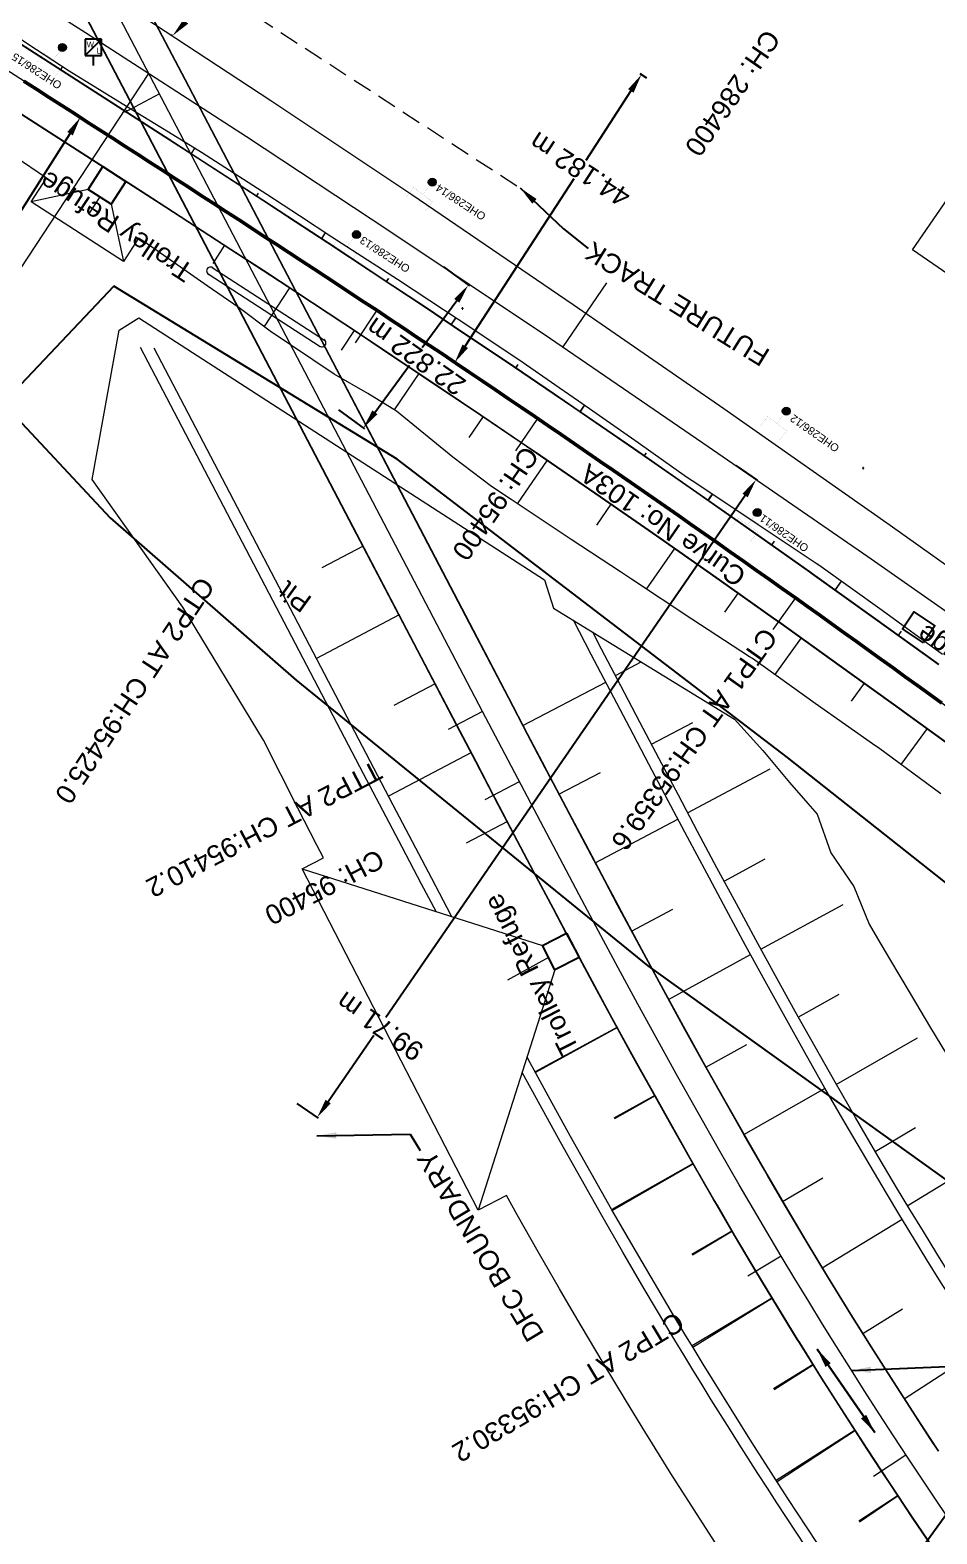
# Model space of a CAD drawing. Header units: metres. Extents: x 644418 to 1306172, y 3366650 to 6747308.
# Drawn here: x 655678.4 to 655795.2, y 3371553.2 to 3371746.8 of the extents above; entities that cross this region are included whole.
import ezdxf
from ezdxf.enums import TextEntityAlignment as Align

# ---------------------------------------------------------------- set-up
doc = ezdxf.new("R2010")
doc.units = ezdxf.units.M
doc.header["$MEASUREMENT"] = 0
doc.linetypes.add('CENTER', pattern=[2, 1.25, -0.25, 0.25, -0.25])
doc.linetypes.add('DASHED', pattern=[0.75, 0.5, -0.25])
doc.layers.get('Defpoints').update_dxf_attribs({"lineweight": 0})
for name, color, linetype in [('Advertisement Board', 251, 'Continuous'), ('C-ROAD-CNTR-N', 92, 'Continuous'), ('DFCC Boundary', 6, 'CENTER'), ('Dimension', 10, 'Continuous'), ('GI_UP', 251, 'Continuous'), ('PROPOSED DFCC FORMATION LINE', 187, 'Continuous'), ('PROPOSED FORMATION LINE - Connecting line', 187, 'Continuous'), ('Side Details', 251, 'Continuous'), ('Sign Board', 251, 'Continuous'), ('Trolley Refuse', 10, 'Continuous'), ('TROLLEY_STAND', 7, 'Continuous'), ('WATER_LOGGED_AREA', 5, 'Continuous')]:
    doc.layers.add(name, color=color, linetype=linetype)
for name, color, linetype, lineweight in [('Cardinal_Leader', 10, 'Continuous', 0), ('Existing Chainage', 7, 'Continuous', 0), ('Existing IR Track', 143, 'Continuous', 0), ('Existing Railway Boundary', 7, 'CENTER', 0), ('LC DETAILS IN PLAN', 7, 'Continuous', 0), ('OHE MAST', 8, 'Continuous', 0), ('OHE MAST TEXT', 8, 'Continuous', 0), ('Prop TPTC Connecting line', 10, 'Continuous', 0), ('Prop- DN Curve_cont', 3, 'Continuous', 0), ('PROP-DFC Connecting line', 1, 'Continuous', 0), ('Proposed Chainage', 10, 'Continuous', 0), ('Proposed Chainages Connecting line', 10, 'Continuous', 0), ('Proposed Curve_Details Connecting line', 10, 'Continuous', 0), ('PROPOSED DFC TRACK', 1, 'Continuous', 0), ('PROPOSED DFCC TOE LINE', 239, 'Continuous', 0), ('PROPOSED DFCC TOE LINE - Connecting line', 239, 'Continuous', 0), ('PROPOSED DFCC TOE SLOPES', 239, 'Continuous', 0), ('PROPOSED DFCC TOE SLOPES - Connecting line', 239, 'Continuous', 0), ('PROPOSED DFCC TRACK', 1, 'Continuous', 0), ('Proposed TPTC Chainages', 1, 'Continuous', 0)]:
    doc.layers.add(name, color=color, linetype=linetype, lineweight=lineweight)
doc.styles.add('CUT-FILL', font='cut-fill.shx', dxfattribs={"height": 2})
doc.styles.get("Standard").update_dxf_attribs({"font": 'arial.ttf'})
doc.styles.add('Style-Arial', font='arial.ttf')
doc.dimstyles.new('DIM', dxfattribs={"dimtxt": 2.5, "dimasz": 2.5, "dimexe": 0.18, "dimexo": 0.0625, "dimgap": 0.09, "dimtad": 0, "dimtih": 1, "dimtoh": 1, "dimdec": 3, "dimzin": 0, "dimdsep": 46, "dimtxsty": 'Standard', "dimcen": 0.09, "dimadec": 0, "dimazin": 0, "dimtfac": 1, "dimtdec": 3, "dimtofl": 0, "dimtmove": 0, "dimatfit": 3, "dimfxl": 1, "dimtolj": 1, "dimtzin": 0, "dimarcsym": 0})
doc.dimstyles.new('ISO-25', dxfattribs={"dimtxt": 2.5, "dimasz": 2.5, "dimexe": 1.25, "dimexo": 0.625, "dimtad": 1, "dimtxsty": 'Standard', "dimcen": 2.5, "dimadec": 0, "dimazin": 0, "dimtfac": 1, "dimtmove": 0, "dimatfit": 3, "dimfxl": 1, "dimarcsym": 0})

# ---------------------------------------------------------------- blocks, each defined once
blk = doc.blocks.new('GI373U')
at = {"layer": 'Advertisement Board'}
blk.add_hatch(color=256, dxfattribs=at).paths.add_polyline_path([(0.01, 0.02), (0.01, 0.02), (0, 0.05), (-0.01, 0.02), (-0.01, 0.02), (-0.01, 0), (0.01, 0)])
for points in [[(0.01, 0.02), (0, 0.05), (-0.01, 0.02)], [(0.01, 0.02), (0.01, 0), (-0.01, 0), (-0.01, 0.02)], [(-0.01, 0.02), (-0.01, 0.02)], [(0.01, 0.02), (0.01, 0.02)]]:
    blk.add_lwpolyline(points, dxfattribs=at)
at = {"layer": 'Sign Board'}
for p, q in [((0.04, 0.05), (-0.04, 0.05)), ((-0.04, 0.05), (-0.04, -0.04)), ((0.04, -0.04), (0.04, 0.05)), ((-0.04, -0.04), (0.04, -0.04))]:
    blk.add_line(p, q, dxfattribs=at)
at = {"layer": 'Sign Board', "style": 'CUT-FILL'}
blk.add_text('373', height=0.0291, dxfattribs=at).set_placement((-0.04, -0.03))
blk = doc.blocks.new('WL')
for p, q in [((1.07, 3.42), (-1.06, 3.42)), ((-1.06, 3.42), (-1.06, 1.29)), ((1.07, 1.29), (1.07, 3.42)), ((-1.06, 1.29), (1.07, 1.29)), ((0, 1.29), (0, 0))]:
    blk.add_line(p, q)
blk.add_lwpolyline([(-1.06, 1.29), (1.07, 3.42)])
at = {"style": 'CUT-FILL'}
for s, p in [('W', (-0.84, 2.35)), ('L', (0.43, 1.56))]:
    blk.add_text(s, height=0.739, dxfattribs=at).set_placement(p)
blk = doc.blocks.new('OHE MAST')
h = blk.add_hatch(color=256)
edge = h.paths.add_edge_path()
edge.add_arc((0, 0), 0.514, 0, 360)
at = {"const_width": 0.01, "flags": 128}
for points in [[(1.5, 3.5), (1.5, 2), (-1.5, 2), (-1.5, 3.5)], [(0, 2), (0, 0)]]:
    blk.add_lwpolyline(points, dxfattribs=at)
blk.add_circle((0, 0), 0.514)
blk = doc.blocks.new('*D1764')
at = {"layer": 'Defpoints', "color": 0, "transparency": 16777216}
for p in [(655757.86, 3371740.56, 209.96), (655733.06, 3371703.98), (655733.8, 3371703.5, 1.54)]:
    blk.add_point(p, dxfattribs=at)
at = {"layer": 'Dimension', "color": 0, "lineweight": -2, "transparency": 16777216}
for p, q in [((655757.8, 3371740.59), (655756.96, 3371741.14)), ((655755.75, 3371738.94), (655749.93, 3371729.97)), ((655734.42, 3371706.07), (655748.44, 3371727.67)), ((655733.75, 3371703.53), (655732.91, 3371704.07))]:
    blk.add_line(p, q, dxfattribs=at)
at = {"layer": 'Dimension', "color": 0, "transparency": 16777216}
for points in [[(655755.4, 3371739.17), (655756.1, 3371738.71), (655757.11, 3371741.04)], [(655734.07, 3371706.3), (655734.77, 3371705.85), (655733.06, 3371703.98)]]:
    blk.add_solid(points, dxfattribs=at)
at = {"layer": 'Dimension', "color": 0, "lineweight": 0, "transparency": 16777216, "insert": (655749.19, 3371728.82), "char_height": 2.5, "attachment_point": 5, "rotation": 147}
blk.add_mtext('\\A1;44.182 m', dxfattribs=at)
blk = doc.blocks.new('*D1561')
at = {"layer": 'Defpoints', "color": 0, "linetype": 'ByBlock', "ltscale": 0.5, "transparency": 16777216}
for p in [(655722.39, 3371773.6), (655722.39, 3371773.6), (655696.72, 3371746.04)]:
    blk.add_point(p, dxfattribs=at)
at = {"layer": 'Existing Railway Boundary', "color": 0, "linetype": 'ByBlock', "lineweight": -2, "ltscale": 0.5, "transparency": 16777216}
for p, q in [((655722.34, 3371773.64), (655722.25, 3371773.72)), ((655720.68, 3371771.77), (655710.49, 3371760.83)), ((655698.42, 3371747.87), (655708.61, 3371758.81)), ((655696.67, 3371746.08), (655696.58, 3371746.16))]:
    blk.add_line(p, q, dxfattribs=at)
at = {"layer": 'Existing Railway Boundary', "color": 0, "linetype": 'ByBlock', "ltscale": 0.5, "transparency": 16777216}
for points in [[(655720.38, 3371772.05), (655720.99, 3371771.48), (655722.39, 3371773.6)], [(655698.12, 3371748.15), (655698.72, 3371747.59), (655696.72, 3371746.04)]]:
    blk.add_solid(points, dxfattribs=at)
at = {"layer": 'Existing Railway Boundary', "color": 0, "linetype": 'ByBlock', "ltscale": 0.5, "transparency": 16777216, "insert": (655709.55, 3371759.82), "char_height": 2.5, "attachment_point": 5, "rotation": 145}
blk.add_mtext('\\A1;37.660 m', dxfattribs=at)
blk = doc.blocks.new('*D1588')
at = {"layer": 'Defpoints', "color": 0, "transparency": 16777216}
for p in [(655680.47, 3371738.33), (655684.85, 3371735.55), (655661.83, 3371709.01)]:
    blk.add_point(p, dxfattribs=at)
at = {"layer": 'Dimension', "color": 0, "lineweight": -2, "transparency": 16777216}
for p, q in [((655680.52, 3371738.3), (655685.01, 3371735.45)), ((655667.55, 3371708.33), (655683.51, 3371733.44)), ((655661.88, 3371708.97), (655666.37, 3371706.12))]:
    blk.add_line(p, q, dxfattribs=at)
at = {"layer": 'Dimension', "color": 0, "transparency": 16777216}
for points in [[(655683.16, 3371733.66), (655683.87, 3371733.21), (655684.85, 3371735.55)], [(655667.2, 3371708.55), (655667.91, 3371708.11), (655666.21, 3371706.22)]]:
    blk.add_solid(points, dxfattribs=at)
at = {"layer": 'Dimension', "color": 0, "lineweight": 0, "transparency": 16777216, "insert": (655667.05, 3371713.37), "char_height": 2.5, "attachment_point": 5, "rotation": 147}
blk.add_mtext('\\A1;34.750 m', dxfattribs=at)
blk = doc.blocks.new('*D1834')
at = {"layer": 'Defpoints', "color": 0, "linetype": 'Continuous', "ltscale": 0.5, "transparency": 16777216}
for p in [(655851.34, 3371632.74), (655851.82, 3371632.4), (655768.84, 3371518.59)]:
    blk.add_point(p, dxfattribs=at)
at = {"layer": 'DFCC Boundary', "color": 0, "linetype": 'Continuous', "lineweight": -2, "ltscale": 0.5, "transparency": 16777216}
for p, q in [((655851.39, 3371632.71), (655851.97, 3371632.29)), ((655850.36, 3371630.37), (655783.73, 3371538.18)), ((655770.78, 3371520.26), (655782.13, 3371535.96)), ((655768.89, 3371518.55), (655769.46, 3371518.13))]:
    blk.add_line(p, q, dxfattribs=at)
at = {"layer": 'DFCC Boundary', "color": 0, "linetype": 'Continuous', "ltscale": 0.5, "transparency": 16777216}
for points in [[(655850.02, 3371630.61), (655850.69, 3371630.13), (655851.82, 3371632.4)], [(655770.45, 3371520.51), (655771.12, 3371520.02), (655769.32, 3371518.24)]]:
    blk.add_solid(points, dxfattribs=at)
at = {"layer": 'DFCC Boundary', "color": 0, "linetype": 'Continuous', "ltscale": 0.5, "transparency": 16777216, "insert": (655782.93, 3371537.07), "char_height": 2.5, "attachment_point": 5, "rotation": 145}
blk.add_mtext('\\A1;140.85 m', dxfattribs=at)
blk = doc.blocks.new('*D1835')
at = {"layer": 'Defpoints', "color": 0, "linetype": 'Continuous', "ltscale": 0.5, "transparency": 16777216}
for p in [(655769.2, 3371690.75), (655771.88, 3371688.91), (655712.67, 3371608.62)]:
    blk.add_point(p, dxfattribs=at)
at = {"layer": 'DFCC Boundary', "color": 0, "linetype": 'Continuous', "lineweight": -2, "ltscale": 0.5, "transparency": 16777216}
for p, q in [((655769.26, 3371690.72), (655772.03, 3371688.81)), ((655770.46, 3371686.85), (655724.2, 3371619.64)), ((655716.76, 3371608.84), (655722.65, 3371617.39)), ((655712.72, 3371608.58), (655715.49, 3371606.68))]:
    blk.add_line(p, q, dxfattribs=at)
at = {"layer": 'DFCC Boundary', "color": 0, "linetype": 'Continuous', "ltscale": 0.5, "transparency": 16777216}
for points in [[(655770.12, 3371687.09), (655770.8, 3371686.62), (655771.88, 3371688.91)], [(655716.42, 3371609.07), (655717.1, 3371608.6), (655715.34, 3371606.78)]]:
    blk.add_solid(points, dxfattribs=at)
at = {"layer": 'DFCC Boundary', "color": 0, "linetype": 'Continuous', "ltscale": 0.5, "transparency": 16777216, "insert": (655723.42, 3371618.52), "char_height": 2.5, "attachment_point": 5, "rotation": 145}
blk.add_mtext('\\A1;99.71 m', dxfattribs=at)
blk = doc.blocks.new('*D1950')
at = {"layer": 'Defpoints', "color": 0, "linetype": 'ByBlock', "ltscale": 0.5, "transparency": 16777216}
for p in [(655731.57, 3371716.32), (655734.81, 3371713.94), (655718.06, 3371697.93)]:
    blk.add_point(p, dxfattribs=at)
at = {"layer": 'Existing Railway Boundary', "color": 0, "linetype": 'ByBlock', "lineweight": -2, "ltscale": 0.5, "transparency": 16777216}
for p, q in [((655731.62, 3371716.28), (655734.95, 3371713.83)), ((655733.33, 3371711.93), (655728.86, 3371705.85)), ((655722.77, 3371697.56), (655727.24, 3371703.64)), ((655718.11, 3371697.89), (655721.44, 3371695.44))]:
    blk.add_line(p, q, dxfattribs=at)
at = {"layer": 'Existing Railway Boundary', "color": 0, "linetype": 'ByBlock', "ltscale": 0.5, "transparency": 16777216}
for points in [[(655732.99, 3371712.17), (655733.66, 3371711.68), (655734.81, 3371713.94)], [(655722.44, 3371697.81), (655723.11, 3371697.32), (655721.29, 3371695.55)]]:
    blk.add_solid(points, dxfattribs=at)
at = {"layer": 'Existing Railway Boundary', "color": 0, "linetype": 'ByBlock', "ltscale": 0.5, "transparency": 16777216, "insert": (655728.05, 3371704.75), "char_height": 2.5, "attachment_point": 5, "rotation": 145}
blk.add_mtext('\\A1;22.822 m', dxfattribs=at)

msp = doc.modelspace()

# ---------------------------------------------------------------- linework, layer by layer
at = {"layer": 'C-ROAD-CNTR-N', "color": 4, "linetype": 'Continuous', "lineweight": 50, "flags": 128}
for points in [[(655723.0076, 3371710.6991), (655721.3937, 3371711.7675), (655719.7788, 3371712.8344), (655718.1629, 3371713.8998), (655716.5462, 3371714.9638), (655714.9285, 3371716.0265), (655713.3099, 3371717.0878), (655711.6906, 3371718.1479), (655710.0704, 3371719.2067), (655708.4495, 3371720.2644), (655706.8278, 3371721.321), (655705.2055, 3371722.3765), (655703.5825, 3371723.431), (655701.9589, 3371724.4845), (655700.3347, 3371725.5372), (655698.7099, 3371726.5889), (655697.0846, 3371727.6399), (655695.4588, 3371728.6901), (655693.8325, 3371729.7395), (655692.2059, 3371730.7884), (655690.5788, 3371731.8366), (655688.9514, 3371732.8842), (655687.3236, 3371733.9314), (655685.6956, 3371734.9781), (655684.0673, 3371736.0243), (655682.4387, 3371737.0703), (655680.81, 3371738.1159), (655679.1811, 3371739.1612), (655677.5521, 3371740.2064)], [(655795.7982, 3371660.1262), (655794.2309, 3371661.2618), (655792.6629, 3371662.3965), (655791.0941, 3371663.5301), (655789.5246, 3371664.6626), (655787.9542, 3371665.794), (655786.383, 3371666.9242), (655784.8109, 3371668.0532), (655783.2379, 3371669.1809), (655781.664, 3371670.3073), (655780.089, 3371671.4324), (655778.5131, 3371672.556), (655776.9361, 3371673.6781)]]:
    msp.add_lwpolyline(points, dxfattribs=at)
msp.add_lwpolyline([(655776.936, 3371673.678, 0.00817715), (655723.0076, 3371710.6991)], format="xyb", dxfattribs=at)
at = {"layer": 'Cardinal_Leader', "linetype": 'Continuous', "lineweight": 0, "flags": 128}
for points in [[(655736.6556, 3371659.0659), (655732.2261, 3371656.7464)], [(655775.111, 3371588.9281), (655770.8218, 3371586.3585)]]:
    msp.add_lwpolyline(points, dxfattribs=at)
at = {"layer": 'Existing Chainage', "color": 0, "linetype": 'Continuous', "lineweight": 13, "flags": 128}
msp.add_lwpolyline([(655752.6216, 3371714.2448), (655746.9708, 3371705.9943)], dxfattribs=at)
at = {"layer": 'Existing IR Track', "flags": 128}
for points in [[(655665.3604, 3371759.2545), (655685.4879, 3371746.461), (655706.2206, 3371733.06), (655724.5778, 3371720.9938), (655745.2466, 3371707.1762), (655765.0161, 3371693.6353), (655786.2858, 3371678.9968), (655803.449, 3371666.9811), (655820.9472, 3371654.6297), (655839.4784, 3371641.3156), (655856.7196, 3371628.8554), (655874.2358, 3371615.9863), (655891.7868, 3371603.0909)], [(655688.8878, 3371751.1891), (655709.3615, 3371737.723), (655727.5487, 3371725.5911), (655748.3338, 3371711.4605), (655767.7094, 3371698.0492), (655789.1489, 3371683.0287), (655806.2414, 3371670.8738), (655823.5748, 3371658.4663), (655842.2983, 3371644.8496), (655859.2577, 3371632.4709), (655876.7223, 3371619.694)]]:
    msp.add_lwpolyline(points, dxfattribs=at)
at = {"layer": 'LC DETAILS IN PLAN', "color": 10, "flags": 128}
msp.add_lwpolyline([(655644.0451, 3371665.7556), (655693.6551, 3371741.182)], dxfattribs=at)
at = {"layer": 'Prop TPTC Connecting line', "lineweight": 0, "flags": 128}
for points in [[(655723.0076, 3371710.6991), (655720.2456, 3371706.5312)], [(655776.936, 3371673.678), (655774.0392, 3371669.6027)]]:
    msp.add_lwpolyline(points, dxfattribs=at)
at = {"layer": 'PROP-DFC Connecting line', "color": 12, "linetype": 'Continuous', "lineweight": 0, "flags": 128}
msp.add_lwpolyline([(656405.7445, 3371212.7239), (655825.4894, 3371638.4289), (655819.4419, 3371642.8649), (655813.3924, 3371647.2981), (655807.3387, 3371651.7256), (655801.2788, 3371656.1446), (655795.2106, 3371660.5522), (655789.1321, 3371664.9455), (655783.0412, 3371669.3217), (655776.936, 3371673.678, 0.00817715), (655723.0076, 3371710.6991), (655716.7483, 3371714.8309), (655710.4755, 3371718.9421), (655704.1912, 3371723.0357), (655697.8973, 3371727.1145), (655691.5957, 3371731.1815), (655685.2885, 3371735.2396), (655678.9774, 3371739.2918), (655672.6644, 3371743.3411), (655540.8889, 3371827.8498)], format="xyb", dxfattribs=at)
at = {"layer": 'PROP-DFC Connecting line', "linetype": 'DASHED', "lineweight": 0, "ltscale": 5, "flags": 128}
msp.add_lwpolyline([(655603.7267, 3371815.893), (655741.51, 3371726.4439)], dxfattribs=at)
at = {"layer": 'Proposed Chainage', "linetype": 'Continuous', "lineweight": 0, "flags": 128}
for points in [[(655695.0238, 3371738.5682), (655690.5402, 3371736.1536)], [(655736.964, 3371647.7054), (655741.3913, 3371650.0291)], [(655787.012, 3371560.6097), (655791.1864, 3371563.3618)]]:
    msp.add_lwpolyline(points, dxfattribs=at)
at = {"layer": 'Proposed Chainages Connecting line', "lineweight": 0, "flags": 128}
msp.add_lwpolyline([(655740.9476, 3371692.6252), (655743.7615, 3371696.7582)], dxfattribs=at)
at = {"layer": 'Proposed Curve_Details Connecting line'}
msp.add_lwpolyline([(655839.8883, 3371726.5835), (655820.6909, 3371698.724), (655792.028, 3371718.475), (655811.2254, 3371746.3346)], close=True, dxfattribs=at)
at = {"layer": 'PROPOSED DFCC FORMATION LINE', "lineweight": 0, "flags": 128}
for points in [[(655795.3791, 3371563.8201), (655794.3172, 3371565.426), (655792.4513, 3371568.2711), (655789.5577, 3371572.7445), (655786.6983, 3371577.2398), (655783.8735, 3371581.7569), (655783.6062, 3371582.1883), (655781.0833, 3371586.2955), (655778.3279, 3371590.8552), (655775.6182, 3371595.4168), (655773.3746, 3371599.2511), (655772.9402, 3371599.9992), (655770.2916, 3371604.6008), (655767.6702, 3371609.2202), (655765.0739, 3371613.8559), (655763.5605, 3371616.5842), (655762.5003, 3371618.5065), (655759.9471, 3371623.1704), (655757.4122, 3371627.8465), (655754.893, 3371632.5332), (655754.0471, 3371634.115), (655752.3873, 3371637.2294), (655749.8927, 3371641.9336), (655747.4069, 3371646.6446), (655744.9273, 3371651.3611), (655744.7118, 3371651.7718), (655742.4517, 3371656.0818), (655739.9776, 3371660.8055), (655735.4326, 3371669.485), (655726.1546, 3371687.2027), (655716.8766, 3371704.9205), (655707.5986, 3371722.6382), (655698.3207, 3371740.356), (655689.0427, 3371758.0738)], [(655795.4208, 3371563.8477), (655794.3589, 3371565.4535), (655792.4932, 3371568.2985), (655789.5998, 3371572.7715), (655786.7406, 3371577.2665), (655783.916, 3371581.7832), (655783.6487, 3371582.2146), (655781.126, 3371586.3215), (655778.3708, 3371590.8809), (655775.6613, 3371595.4422), (655773.4178, 3371599.2762), (655772.9834, 3371600.0243), (655770.335, 3371604.6256), (655767.7138, 3371609.2448), (655765.1175, 3371613.8802), (655763.6042, 3371616.6084), (655762.5441, 3371618.5306), (655759.991, 3371623.1944), (655757.4562, 3371627.8702), (655754.9371, 3371632.5568), (655754.0912, 3371634.1386), (655752.4315, 3371637.2529), (655749.9369, 3371641.957), (655747.4511, 3371646.6679), (655744.9716, 3371651.3843), (655744.756, 3371651.795), (655742.496, 3371656.105), (655740.0219, 3371660.8287), (655735.4769, 3371669.5082), (655726.1989, 3371687.2259), (655716.9209, 3371704.9437), (655707.6429, 3371722.6614), (655698.365, 3371740.3792), (655689.087, 3371758.097)], [(655795.1092, 3371550.7169), (655792.0811, 3371555.1704), (655789.0873, 3371559.6469), (655788.0138, 3371561.2702), (655786.1277, 3371564.1462), (655783.2027, 3371568.6681), (655780.3124, 3371573.2121), (655777.4569, 3371577.7782), (655777.1867, 3371578.2143), (655774.6364, 3371582.366), (655771.8512, 3371586.9752), (655769.1131, 3371591.5846), (655766.8474, 3371595.4566), (655766.4089, 3371596.2118), (655763.7363, 3371600.8551), (655761.0931, 3371605.513), (655758.477, 3371610.1839), (655756.9529, 3371612.9314), (655755.8856, 3371614.8665), (655753.3168, 3371619.5592), (655750.768, 3371624.2607), (655748.237, 3371628.9695), (655747.3876, 3371630.5579), (655745.7214, 3371633.6843), (655743.2187, 3371638.4039), (655740.7265, 3371643.1268), (655738.2425, 3371647.8518), (655738.0266, 3371648.2631), (655735.7642, 3371652.5777), (655733.2892, 3371657.303), (655728.7441, 3371665.9825), (655719.4662, 3371683.7003), (655710.1882, 3371701.418), (655700.9102, 3371719.1358), (655691.6322, 3371736.8536), (655682.3542, 3371754.5713)], [(655795.1504, 3371550.7451), (655792.1226, 3371555.1983), (655789.1289, 3371559.6746), (655788.0556, 3371561.2977), (655786.1696, 3371564.1736), (655783.2448, 3371568.6951), (655780.3547, 3371573.2388), (655777.4994, 3371577.8046), (655777.2292, 3371578.2406), (655774.6791, 3371582.392), (655771.8941, 3371587.0009), (655769.1562, 3371591.61), (655766.8906, 3371595.4817), (655766.4521, 3371596.2369), (655763.7797, 3371600.8799), (655761.1366, 3371605.5375), (655758.5206, 3371610.2083), (655756.9967, 3371612.9556), (655755.9295, 3371614.8906), (655753.3607, 3371619.5831), (655750.812, 3371624.2844), (655748.2811, 3371628.9931), (655747.4317, 3371630.5815), (655745.7655, 3371633.7078), (655743.2629, 3371638.4272), (655740.7707, 3371643.1501), (655738.2867, 3371647.8751), (655738.0709, 3371648.2863), (655735.8085, 3371652.6009), (655733.3335, 3371657.3262), (655728.7884, 3371666.0057), (655719.5105, 3371683.7235), (655710.2325, 3371701.4412), (655700.9545, 3371719.159), (655691.6765, 3371736.8768), (655682.3985, 3371754.5945)], [(655795.3837, 3371665.0566), (655795.0477, 3371665.2997), (655787.2596, 3371670.9116), (655779.1087, 3371676.7345), (655778.7704, 3371676.9749), (655771.4648, 3371682.1411), (655763.7958, 3371687.5118), (655762.3784, 3371688.4987), (655756.1018, 3371692.8467), (655748.383, 3371698.1456), (655745.8719, 3371699.858), (655740.6395, 3371703.4083), (655732.8714, 3371708.6349), (655729.2527, 3371711.0517), (655725.0791, 3371713.825), (655716.7159, 3371719.3388), (655712.5278, 3371722.0807), (655708.3325, 3371724.816), (655699.9335, 3371730.2635), (655695.7309, 3371732.9774), (655691.5235, 3371735.6883), (655683.1071, 3371741.0973), (655678.8993, 3371743.7973), (655674.6888, 3371746.4977)]]:
    msp.add_lwpolyline(points, dxfattribs=at)
at = {"layer": 'PROPOSED DFCC TOE LINE', "lineweight": 0, "flags": 128}
for points in [[(655716.1685, 3371640.2179), (655715.2912, 3371641.8502), (655712.8423, 3371646.5959), (655708.4341, 3371655.3471), (655698.0227, 3371672.4713), (655686.3515, 3371688.9359), (655689.8437, 3371708.1525)], [(655730.6537, 3371633.2885), (655728.7821, 3371636.8354), (655726.2901, 3371641.5756), (655723.809, 3371646.3067), (655721.3304, 3371651.0391), (655692.6032, 3371705.8982)], [(655732.6943, 3371632.6362), (655732.6115, 3371632.7925), (655730.1093, 3371637.5344), (655727.6181, 3371642.273), (655725.1375, 3371647.0034), (655722.6592, 3371651.7351), (655694.3349, 3371705.8246)], [(655745.7955, 3371672.3631), (655769.0775, 3371658.056), (655772.7639, 3371654.0295), (655776.1939, 3371649.8901), (655778.5577, 3371647.2069), (655779.7577, 3371645.8463), (655781.5179, 3371640.8563), (655784.4656, 3371636.5245), (655786.45, 3371631.6858), (655787.5311, 3371629.8357), (655789.0709, 3371627.2132), (655791.7033, 3371622.7667), (655794.3492, 3371618.3475), (655797.0102, 3371613.957)], [(655739.7266, 3371596.7395), (655736.0707, 3371594.8547), (655713.4159, 3371638.7988), (655716.1685, 3371640.2179)], [(655713.4159, 3371638.7988), (655744.358, 3371628.9078)], [(655745.9618, 3371625.7968), (655736.0707, 3371594.8547)], [(655766.8954, 3371551.6008), (655763.8813, 3371556.2743), (655760.9026, 3371560.9703), (655757.9598, 3371565.6888), (655757.6814, 3371566.1395), (655755.0531, 3371570.4297), (655752.1829, 3371575.1925), (655749.3564, 3371579.946), (655747.0218, 3371583.9313), (655746.5705, 3371584.7079), (655743.8278, 3371589.4792), (655741.1195, 3371594.2547), (655739.7266, 3371596.7395)]]:
    msp.add_lwpolyline(points, dxfattribs=at)
for points in [[(656106.8777, 3371319.4448), (656102.06, 3371321.5246, -0.15618187), (655788.68, 3371597.0227), (655786, 3371601.5343), (655783.3637, 3371606.0452), (655780.7534, 3371610.5804), (655778.1669, 3371615.1383), (655775.6021, 3371619.7177), (655773.0568, 3371624.3171), (655770.5287, 3371628.9353), (655768.0157, 3371633.5707), (655765.5155, 3371638.2223), (655763.0258, 3371642.8886), (655760.5442, 3371647.5683), (655758.0683, 3371652.2603), (655755.596, 3371656.9631), (655753.1228, 3371661.6792), (655750.652, 3371666.3967), (655748.3495, 3371670.7937)], [(656107.4673, 3371320.8241), (656102.6571, 3371322.9006, -0.15617975), (655789.9682, 3371597.7912), (655787.2924, 3371602.2958), (655784.6613, 3371606.7978), (655782.0557, 3371611.3247), (655779.4735, 3371615.875), (655776.9126, 3371620.4474), (655774.3709, 3371625.0404), (655771.846, 3371629.6528), (655769.3357, 3371634.2833), (655766.8378, 3371638.9304), (655764.3501, 3371643.593), (655761.8701, 3371648.2697), (655759.3955, 3371652.9593), (655756.924, 3371657.6604), (655754.4512, 3371662.3759), (655751.9807, 3371667.0926), (655750.8461, 3371669.2595)], [(655848.1784, 3371464.7287, -0.05072616), (655761.5418, 3371580.8337), (655758.7744, 3371585.4926), (655756.0285, 3371590.1909), (655753.3178, 3371594.9004), (655750.6399, 3371599.6195), (655747.9924, 3371604.3465), (655745.373, 3371609.0799), (655742.7791, 3371613.8183), (655742.3725, 3371614.5684)], [(655846.0902, 3371464.788, -0.05021855), (655760.2536, 3371580.0653), (655757.482, 3371584.7312), (655754.731, 3371589.4384), (655752.0155, 3371594.1561), (655749.3333, 3371598.8828), (655746.6818, 3371603.6169), (655744.0588, 3371608.3566), (655741.7406, 3371612.5916)]]:
    msp.add_lwpolyline(points, format="xyb", dxfattribs=at)
at = {"layer": 'PROPOSED DFCC TOE LINE - Connecting line', "lineweight": 0, "flags": 128}
msp.add_lwpolyline([(655675.0155, 3371747.0071), (655679.202, 3371744.2692), (655683.386, 3371741.5319), (655691.9115, 3371736.2911), (655696.1771, 3371733.6691), (655700.4387, 3371731.0448), (655708.8684, 3371725.6395), (655713.0577, 3371722.8917), (655717.241, 3371720.1391), (655725.6709, 3371714.7181), (655729.8571, 3371711.9588), (655733.4896, 3371709.5583), (655741.2965, 3371704.38), (655746.5001, 3371700.7806), (655748.9956, 3371699.0424), (655756.6739, 3371693.6759), (655762.9226, 3371689.2811), (655764.3625, 3371688.3251), (655772.1605, 3371683.1295), (655779.601, 3371678.1438), (655779.9457, 3371677.9121), (655788.1166, 3371672.1056), (655795.8715, 3371666.4387)], dxfattribs=at)
at = {"layer": 'PROPOSED DFCC TOE LINE - Connecting line', "lineweight": 0}
msp.add_lwpolyline([(655795.6678, 3371648.4361), (655787.6416, 3371654.3549), (655787.3087, 3371654.5991), (655779.4865, 3371660.0818), (655771.3937, 3371665.881), (655771.0495, 3371666.1081), (655763.5937, 3371670.9575), (655755.8244, 3371676.0725), (655754.3962, 3371677.023), (655748.0726, 3371681.2089), (655740.3095, 3371686.3258), (655737.8139, 3371688.0225), (655732.796, 3371691.8094), (655725.5469, 3371697.6935), (655721.8695, 3371699.9708), (655717.5458, 3371702.4573), (655709.2901, 3371708.0208), (655705.2907, 3371711.0025), (655701.1906, 3371713.8413), (655693.0075, 3371719.5523), (655692.3208, 3371719.9835), (655690.3942, 3371716.9932), (655678.4957, 3371724.6595), (655680.4685, 3371727.7214), (655676.3264, 3371730.5338)], dxfattribs=at)
at = {"layer": 'PROPOSED DFCC TOE SLOPES', "linetype": 'Continuous', "lineweight": 0, "flags": 128}
for points in [[(655721.2831, 3371680.3383), (655715.9457, 3371677.5433)], [(655725.9221, 3371671.4794), (655715.2472, 3371665.8894)], [(655753.7511, 3371663.6977), (655757.0675, 3371665.4363)], [(655730.5611, 3371662.6205), (655725.2236, 3371659.8255)], [(655730.5612, 3371662.6204), (655725.2238, 3371659.8252)], [(655741.8438, 3371657.2425), (655752.5162, 3371662.8374)], [(655758.3949, 3371654.8485), (655763.7264, 3371657.6548)], [(655735.2005, 3371653.7617), (655724.5257, 3371648.1713)], [(655735.2019, 3371653.7589), (655724.5318, 3371648.1596)], [(655763.0579, 3371646.0167), (655773.7017, 3371651.6658)], [(655746.4876, 3371648.3933), (655751.8191, 3371651.1997)], [(655739.8486, 3371644.9041), (655734.5136, 3371642.1044)], [(655739.853, 3371644.8957), (655734.5251, 3371642.0826)], [(655751.1506, 3371639.5615), (655761.7944, 3371645.2106)], [(655767.7557, 3371637.2109), (655773.0629, 3371640.0629)], [(655772.5037, 3371628.4396), (655783.0782, 3371634.2173)], [(655755.8484, 3371630.7557), (655761.1556, 3371633.6078)], [(655745.1423, 3371627.3837), (655739.8663, 3371624.4741)], [(655760.5964, 3371621.9844), (655771.1709, 3371627.7621)], [(655777.317, 3371619.7115), (655782.5789, 3371622.6463)], [(655754.0077, 3371618.4012), (655743.4105, 3371612.6649)], [(655754.0218, 3371618.3755), (655743.4699, 3371612.5564)], [(655782.2101, 3371611.0365), (655792.6706, 3371617.0181)], [(655765.4097, 3371613.2563), (655770.6716, 3371616.1911)], [(655758.8508, 3371609.6188), (655753.5748, 3371606.7092)], [(655758.8684, 3371609.5874), (655753.6206, 3371606.6274)], [(655770.3028, 3371604.5813), (655780.7633, 3371610.563)], [(655787.2016, 3371602.4256), (655792.394, 3371605.4817)], [(655791.3359, 3371595.4259), (655801.6359, 3371601.6798)], [(655763.7811, 3371600.8774), (655753.2856, 3371594.9574)], [(655763.8032, 3371600.8391), (655753.3781, 3371594.796)], [(655775.2943, 3371595.9704), (655780.4866, 3371599.0266)], [(655780.3974, 3371587.4304), (655790.6974, 3371593.6843)], [(655768.8182, 3371592.1876), (655763.6056, 3371589.166)], [(655768.8434, 3371592.1446), (655763.6712, 3371589.0539)], [(655773.973, 3371583.5606), (655763.629, 3371577.3795)], [(655774.0003, 3371583.5154), (655763.7443, 3371577.1888)], [(655785.6196, 3371578.9648), (655790.7248, 3371582.1643)], [(655790.9614, 3371570.5744), (655801.0799, 3371577.1179)], [(655779.2504, 3371575.0045), (655774.1225, 3371571.8413)], [(655779.2787, 3371574.9594), (655774.1962, 3371571.7235)], [(655784.6492, 3371566.524), (655774.4842, 3371560.0524)], [(655784.6781, 3371566.4792), (655774.6062, 3371559.8638)], [(655790.1679, 3371558.121), (655785.1319, 3371554.8133)], [(655790.1975, 3371558.0767), (655785.2091, 3371554.6978)]]:
    msp.add_lwpolyline(points, dxfattribs=at)
at = {"layer": 'PROPOSED DFCC TOE SLOPES - Connecting line', "linetype": 'Continuous', "lineweight": 0, "flags": 128}
for points in [[(655682.2787, 3371741.6289), (655682.5622, 3371742.0708)], [(655682.2812, 3371741.6273), (655682.565, 3371742.069)], [(655690.6941, 3371736.2213), (655690.8825, 3371736.5146)], [(655690.6989, 3371736.2182), (655690.8878, 3371736.5113)], [(655699.1035, 3371730.7995), (655699.5961, 3371731.5637)], [(655699.1114, 3371730.7944), (655699.6062, 3371731.5575)], [(655685.8591, 3371726.2523), (655678.4957, 3371724.6595)], [(655687.3302, 3371725.3045), (655685.9013, 3371723.0846)], [(655707.5023, 3371725.3545), (655707.7682, 3371725.7645)], [(655707.5121, 3371725.3481), (655707.7792, 3371725.7574)], [(655688.8013, 3371724.3567), (655690.3942, 3371716.9932)], [(655715.886, 3371719.8821), (655716.4105, 3371720.6856)], [(655715.8994, 3371719.8734), (655716.4273, 3371720.6745)], [(655703.4175, 3371719.0645), (655701.9014, 3371716.7339)], [(655711.7799, 3371713.606), (655708.5023, 3371708.6081)], [(655724.25, 3371714.3717), (655724.5416, 3371714.8143)], [(655724.2641, 3371714.3624), (655724.5578, 3371714.8037)], [(655732.5897, 3371708.823), (655733.2043, 3371709.7469)], [(655732.6059, 3371708.8122), (655733.2254, 3371709.7329)], [(655720.1166, 3371708.1134), (655718.4253, 3371705.5589)], [(655728.4271, 3371702.5842), (655725.2697, 3371697.8652)], [(655740.9026, 3371703.2298), (655741.2292, 3371703.7152)], [(655740.9186, 3371703.219), (655741.2476, 3371703.7026)], [(655749.1865, 3371697.594), (655749.7929, 3371698.4852)], [(655749.2016, 3371697.5836), (655749.8122, 3371698.4717)], [(655736.7078, 3371697.0126), (655734.8814, 3371694.3132)], [(655757.442, 3371691.9183), (655757.7241, 3371692.3286)], [(655757.4578, 3371691.9074), (655757.742, 3371692.3162)], [(655744.9602, 3371691.3981), (655741.124, 3371685.7889)], [(655765.6691, 3371686.2), (655766.2651, 3371687.0575)], [(655765.6841, 3371686.1895), (655766.2846, 3371687.0445)], [(655753.1851, 3371685.7434), (655751.3073, 3371683.027)], [(655773.8674, 3371680.4421), (655774.236, 3371680.9669)], [(655773.8829, 3371680.4311), (655774.2543, 3371680.9544)], [(655761.381, 3371680.0467), (655757.7284, 3371674.819)], [(655782.0371, 3371674.6425), (655782.8786, 3371675.8279)], [(655782.0506, 3371674.6328), (655782.8975, 3371675.8145)], [(655769.5491, 3371674.31), (655767.8008, 3371671.8341)], [(655790.179, 3371668.8079), (655790.6001, 3371669.3955)], [(655790.191, 3371668.7993), (655790.6143, 3371669.3852)], [(655777.6888, 3371668.5317), (655774.3085, 3371663.7923)], [(655785.8044, 3371662.7159), (655784.1153, 3371660.3686)], [(655793.8993, 3371656.8668), (655790.533, 3371652.2226)]]:
    msp.add_lwpolyline(points, dxfattribs=at)
at = {"layer": 'PROPOSED DFCC TRACK', "color": 12, "flags": 128}
msp.add_lwpolyline([(656110.5038, 3371300.7912), (656105.5786, 3371302.8376), (656100.6672, 3371304.9165), (656095.7706, 3371307.0303, -0.15620378), (655775.111, 3371588.9281), (655772.3872, 3371593.5135), (655769.6961, 3371598.1181), (655767.0356, 3371602.7404), (655764.4034, 3371607.3789), (655761.7972, 3371612.0321), (655759.2149, 3371616.6985), (655756.6539, 3371621.3768), (655754.1121, 3371626.0654), (655751.5871, 3371630.7632), (655749.0764, 3371635.4686), (655746.5778, 3371640.1804), (655744.0888, 3371644.8973), (655741.6071, 3371649.618), (655739.1301, 3371654.3413), (655736.6556, 3371659.0659), (655653.392, 3371818.0706)], format="xyb", dxfattribs=at)
at = {"layer": 'PROPOSED DFCC TRACK', "linetype": 'Continuous', "lineweight": 0, "flags": 128}
for points in [[(655701.8309, 3371716.2149), (655716.2814, 3371706.875)], [(655701.2881, 3371715.375), (655715.7385, 3371706.0352)], [(655689.8437, 3371708.1525), (655692.3825, 3371709.7508), (655744.6149, 3371675.9911), (655745.7955, 3371672.3631)]]:
    msp.add_lwpolyline(points, dxfattribs=at)
at = {"layer": 'PROPOSED DFCC TRACK', "linetype": 'Continuous', "lineweight": 0}
for centre, start, end in [((655701.6014, 3371715.7679), 51.423809, 242.824098), ((655715.968, 3371706.4822), 231.423809, 62.824098)]:
    msp.add_arc(centre, 0.5025, start, end, dxfattribs=at)
at = {"layer": 'PROPOSED FORMATION LINE - Connecting line', "lineweight": 0, "flags": 128}
for points in [[(655795.413, 3371665.0971), (655795.077, 3371665.3402), (655787.2887, 3371670.9522), (655779.1376, 3371676.7753), (655778.7994, 3371677.0156), (655771.4936, 3371682.1819), (655763.8244, 3371687.5529), (655762.4069, 3371688.5397), (655756.1302, 3371692.8879), (655748.4112, 3371698.1869), (655745.9, 3371699.8993), (655740.6675, 3371703.4498), (655732.8993, 3371708.6764), (655729.2804, 3371711.0933), (655725.1067, 3371713.8667), (655716.7434, 3371719.3806), (655712.5552, 3371722.1225), (655708.3598, 3371724.8579), (655699.9606, 3371730.3055), (655695.758, 3371733.0194), (655691.5506, 3371735.7303), (655683.1341, 3371741.1394), (655678.9263, 3371743.8394), (655674.7158, 3371746.5398)], [(655799.0425, 3371653.0723), (655790.9583, 3371658.9395), (655790.6232, 3371659.182), (655782.8572, 3371664.778), (655774.7344, 3371670.5807), (655774.3975, 3371670.8202), (655767.1194, 3371675.9669), (655759.4793, 3371681.3175), (655758.0672, 3371682.3006), (655751.8143, 3371686.6323), (655744.1245, 3371691.9112), (655741.6229, 3371693.6171), (655736.4102, 3371697.1541), (655728.6714, 3371702.3609), (655725.0663, 3371704.7687), (655720.9084, 3371707.5315), (655712.5742, 3371713.0263), (655708.3986, 3371715.7599), (655704.2145, 3371718.4879), (655695.8339, 3371723.9235), (655691.6386, 3371726.6327), (655687.4372, 3371729.3397), (655679.0287, 3371734.7437), (655674.8229, 3371737.4424)], [(655799.0719, 3371653.1127), (655790.9876, 3371658.9801), (655790.6525, 3371659.2225), (655782.8864, 3371664.8186), (655774.7634, 3371670.6215), (655774.4265, 3371670.861), (655767.1482, 3371676.0078), (655759.5079, 3371681.3585), (655758.0957, 3371682.3416), (655751.8427, 3371686.6734), (655744.1527, 3371691.9525), (655741.6511, 3371693.6585), (655736.4382, 3371697.1955), (655728.6993, 3371702.4025), (655725.094, 3371704.8103), (655720.9361, 3371707.5732), (655712.6016, 3371713.0681), (655708.4259, 3371715.8018), (655704.2417, 3371718.5299), (655695.8611, 3371723.9654), (655691.6657, 3371726.6747), (655687.4642, 3371729.3818), (655679.0557, 3371734.7858), (655674.8499, 3371737.4844)]]:
    msp.add_lwpolyline(points, dxfattribs=at)
at = {"layer": 'Trolley Refuse'}
for points in [[(655687.7548, 3371729.1945), (655690.697, 3371727.2989), (655688.8013, 3371724.3567), (655685.8591, 3371726.2523)], [(655747.4689, 3371630.5116), (655749.0727, 3371627.4006), (655745.9618, 3371625.7968), (655744.358, 3371628.9078)]]:
    msp.add_lwpolyline(points, close=True, dxfattribs=at)
at = {"layer": 'TROLLEY_STAND', "linetype": 'Continuous'}
msp.add_polyline3d([(655793.449, 3371667.869, 269.168), (655790.736, 3371669.68, 269.164), (655792.187, 3371671.888, 269.294), (655794.9, 3371670.077, 269.294)], close=True, dxfattribs=at)
at = {"layer": 'WATER_LOGGED_AREA', "linetype": 'Continuous'}
msp.add_polyline3d([(655689.144, 3371713.798, 266.434), (655674.895, 3371698.762, 264.222), (655688.68, 3371683.968, 266.371), (655712.62, 3371663.103, 266.573), (655757.917, 3371626.29, 266.838), (655816.207, 3371584.506, 266.541), (655838.605, 3371565.686, 266.503), (655849.791, 3371577.75, 266.381), (655854.169, 3371595.588, 266.055), (655820.912, 3371617.569, 266.463), (655775.939, 3371653.144, 266.401), (655725.661, 3371691.525, 266.138), (655689.144, 3371713.798, 266.434)], dxfattribs=at)

# ---------------------------------------------------------------- block references
at = {"layer": 'GI_UP', "linetype": 'Continuous'}
for p in [(655734.064, 3371710.939, 269.636), (655785.662, 3371690.377, 269.66)]:
    msp.add_blockref('GI373U', p, dxfattribs=at)
at = {"layer": 'OHE MAST', "color": 2, "rotation": 143.3908318566117}
for p in [(655682.527, 3371744.532), (655730.168, 3371727.196), (655720.409, 3371720.452), (655775.76, 3371697.713), (655772.025, 3371684.667)]:
    msp.add_blockref('OHE MAST', p, dxfattribs=at)
at = {"layer": 'Sign Board', "linetype": 'Continuous'}
msp.add_blockref('WL', (655686.501, 3371742.196, 269.419), dxfattribs=at)

# ---------------------------------------------------------------- texts
at = {"layer": 'DFCC Boundary', "linetype": 'Continuous', "ltscale": 5}
msp.add_text('DFC BOUNDARY', height=2.5, rotation=121.09487, dxfattribs=at).set_placement((655744.6522, 3371578.9162))
at = {"layer": 'Existing Chainage', "color": 0, "linetype": 'Continuous', "lineweight": 0, "insert": (655763.5792, 3371730.9811), "char_height": 2.5, "attachment_point": 6, "rotation": 235.592768, "line_spacing_factor": 0.6, "style": 'Style-Arial'}
msp.add_mtext('CH: 286400', dxfattribs=at)
at = {"layer": 'OHE MAST TEXT'}
for s, rotation, p in [('OHE286/15', 147, (655679.2238, 3371741.4979)), ('OHE286/14', 147, (655733.8355, 3371724.6161)), ('OHE286/13', 147, (655724.0765, 3371717.8721)), ('OHE286/12', 145, (655779.4254, 3371694.8599)), ('OHE286/11', 145, (655775.4847, 3371681.9987))]:
    msp.add_text(s, height=1, rotation=rotation, dxfattribs=at).set_placement(p, align=Align.MIDDLE_CENTER)
at = {"layer": 'Prop TPTC Connecting line', "lineweight": 0, "char_height": 2.5, "attachment_point": 4, "line_spacing_factor": 0.6, "style": 'Style-Arial'}
for s, insert, rotation in [('CTP2 AT CH:95425.0', (655701.2193, 3371675.914), 236.467972), ('CTP1 AT CH:95359.6', (655773.7609, 3371669.3388), 234.593949)]:
    msp.add_mtext(s, dxfattribs=dict(at, insert=insert, rotation=rotation))
at = {"layer": 'Prop- DN Curve_cont', "color": 1, "style": 'Style-Arial'}
msp.add_text('Curve No: 103A', height=2.5, rotation=145.430066, dxfattribs=at).set_placement((655770.8089, 3371676.9985))
at = {"layer": 'Proposed Chainage', "lineweight": 0, "insert": (655723.6822, 3371640.3179), "char_height": 2.5, "attachment_point": 4, "rotation": 207.69253, "line_spacing_factor": 0.6, "style": 'Style-Arial'}
msp.add_mtext('CH: 95400', dxfattribs=at)
at = {"layer": 'Proposed Chainages Connecting line', "lineweight": 0, "insert": (655743.0143, 3371692.7401), "char_height": 2.5, "attachment_point": 4, "rotation": 235.751729, "line_spacing_factor": 0.6, "style": 'Style-Arial'}
msp.add_mtext('CH: 95400', dxfattribs=at)
at = {"layer": 'PROPOSED DFC TRACK', "color": 10, "linetype": 'Continuous', "lineweight": -3, "ltscale": 5, "style": 'Style-Arial'}
msp.add_text('FUTURE TRACK', height=2.5, rotation=148.283494, dxfattribs=at).set_placement((655750.8972, 3371719.6513), align=Align.RIGHT)
at = {"layer": 'Proposed TPTC Chainages', "lineweight": 0, "char_height": 2.5, "attachment_point": 4, "line_spacing_factor": 0.6, "style": 'Style-Arial'}
for s, insert, rotation in [('TTP2 AT CH:95410.2', (655723.3672, 3371651.6907), 207.638999), ('CTP2 AT CH:95330.2', (655762.2433, 3371580.8028), 210.924552)]:
    msp.add_mtext(s, dxfattribs=dict(at, insert=insert, rotation=rotation))
at = {"layer": 'Side Details'}
for s, p in [('Pit', (655714.8309, 3371673.6444)), ('Trolley Refuge', (655812.125, 3371657.1084))]:
    msp.add_text(s, height=2.5, rotation=144.100313, dxfattribs=at).set_placement(p)
at = {"layer": 'Trolley Refuse', "style": 'Style-Arial'}
for rotation, p in [(146.633135, (655699.6305, 3371716.2876)), (116.803434, (655749.1277, 3371615.6009, -266.6936))]:
    msp.add_text('Trolley Refuge', height=2.5, rotation=rotation, dxfattribs=at).set_placement(p)

# ---------------------------------------------------------------- dimensions: what is measured, and where the dimension line sits
at = {"layer": 'DFCC Boundary', "linetype": 'Continuous', "ltscale": 0.5}
for base, p1, p2, angle, picture, middle in [((655771.8771, 3371688.9132), (655712.6719, 3371608.6179), (655769.2049, 3371690.7524), 55.460407, '*D1835', (655723.4235, 3371618.517)), ((655851.8212, 3371632.3955), (655768.8371, 3371518.5854), (655851.3392, 3371632.7437), 54.144373, '*D1834', (655782.9286, 3371537.0688))]:
    dim = msp.add_linear_dim(base=base, p1=p1, p2=p2, angle=angle, dimstyle='DIM', override={"dimdec": 2, "dimpost": ' m'}, dxfattribs=at)
    dim.commit()
    dim.dimension.update_dxf_attribs({"geometry": picture, "text_midpoint": middle, "dimtype": 129, "text_rotation": 145})
at = {"layer": 'Dimension', "color": 10, "lineweight": 0}
for base, p1, p2, angle, override, picture, middle in [((655733.0608, 3371703.9763), (655757.8551, 3371740.5563, 209.9576), (655733.8017, 3371703.4955, 1.543), 237.015394, {"dimpost": ' m'}, '*D1764', (655749.1851, 3371728.8202)), ((655684.8546, 3371735.5465), (655661.828, 3371709.0075), (655680.4687, 3371738.3343), 57.559015, {"dimpost": ' m', "dimtmove": 2}, '*D1588', (655667.0461, 3371713.3732))]:
    dim = msp.add_linear_dim(base=base, p1=p1, p2=p2, angle=angle, dimstyle='DIM', override=override, dxfattribs=at)
    dim.commit()
    dim.dimension.update_dxf_attribs({"geometry": picture, "text_midpoint": middle, "dimtype": 129, "text_rotation": 147})
at = {"layer": 'Existing Railway Boundary', "linetype": 'ByBlock', "ltscale": 0.5}
for p1, p2, distance, picture, middle in [((655696.7161, 3371746.0402), (655722.3857, 3371773.5968), 0, '*D1561', (655709.5509, 3371759.8185)), ((655718.0567, 3371697.9276), (655731.5686, 3371716.3203), -4.018, '*D1950', (655728.0508, 3371704.7451))]:
    dim = msp.add_aligned_dim(p1=p1, p2=p2, distance=distance, dimstyle='DIM', override={"dimpost": ' m'}, dxfattribs=at)
    dim.commit()
    dim.dimension.update_dxf_attribs({"geometry": picture, "text_midpoint": middle, "text_rotation": 145})

# ---------------------------------------------------------------- leaders
at = {"layer": 'DFCC Boundary', "linetype": 'Continuous', "lineweight": 0, "ltscale": 5}
msp.add_leader([(655715.303, 3371604.4196), (655727.3395, 3371604.6304), (655728.5993, 3371602.5416)], dimstyle='ISO-25', override={"dimtxt": 0.5, "dimtad": 0}, dxfattribs=at)
at = {"layer": 'PROPOSED DFC TRACK', "color": 10, "linetype": 'Continuous', "lineweight": -3, "ltscale": 5}
for points, override in [([(655741.51, 3371726.4439), (655747.072, 3371721.1993), (655750.2584, 3371718.6454)], {"dimtxt": 3, "dimtad": 0, "dimdec": 3, "dimzin": 2, "dimtdec": 3}), ([(655784.1828, 3371574.2008), (655817.8932, 3371575.6238), (655821.7464, 3371569.9146)], {"dimtxt": 3, "dimasz": 2.5, "dimgap": 0.625, "dimtad": 0, "dimdec": 3, "dimzin": 2, "dimtdec": 3})]:
    msp.add_leader(points, dimstyle='ISO-25', override=override, dxfattribs=at)
at = {"layer": 'PROPOSED DFC TRACK', "linetype": 'Continuous', "lineweight": 0}
for points in [[(655779.7349, 3371576.9611), (655787.1546, 3371566.223)], [(655787.1546, 3371566.223), (655779.7349, 3371576.9611)]]:
    msp.add_leader(points, dimstyle='ISO-25', override={"dimtxt": 3, "dimasz": 2.5, "dimtad": 0, "dimdec": 3, "dimzin": 2, "dimtdec": 3}, dxfattribs=at)

doc.saveas('drawing.dxf')
